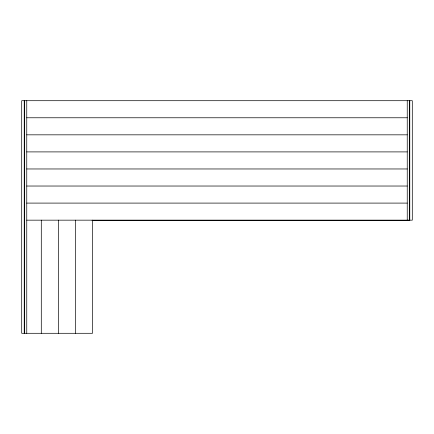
<?xml version="1.0" encoding="UTF-8"?>
<svg xmlns="http://www.w3.org/2000/svg" width="434" height="434" viewBox="0 0 434 434"><rect width="100%" height="100%" fill="white"/><g stroke="black" fill="none" stroke-linecap="round" stroke-linejoin="round"><path stroke-width="0.65" d="M26.756 117.771L407.244 117.771M26.756 134.833L407.244 134.833M26.756 151.9L407.244 151.9M26.756 168.967L407.244 168.967M26.756 186.029L407.244 186.029M26.756 203.096L407.244 203.096M26.756 220.163L412.3 220.163L412.3 100.704L21.7 100.704L21.7 333.296L92.491 333.296L92.491 220.163M91.986 220.298L409.772 220.298M409.772 100.704L409.772 220.163M409.311 100.704L409.311 220.163M407.244 100.704L407.244 220.163M75.424 220.163L75.424 333.296M58.357 220.163L58.357 333.296M41.295 220.163L41.295 333.296M26.756 100.704L26.756 333.296M24.689 100.704L24.689 333.296M24.228 100.704L24.228 333.296"/></g></svg>
